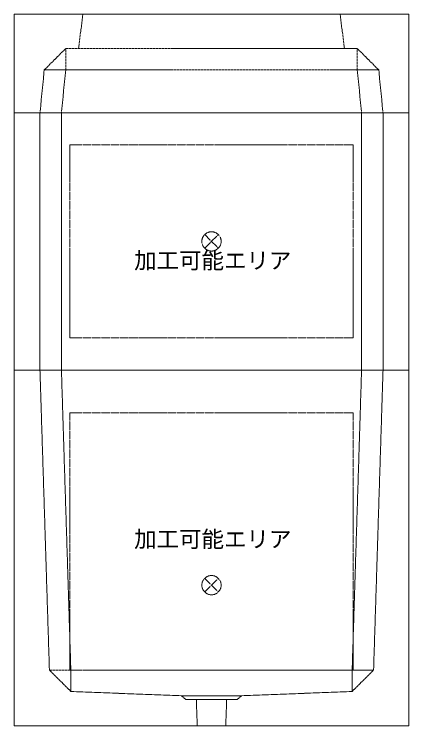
# Model space of a CAD drawing. Units: millimetres, scale not verified. Extents: x -4455 to 4455, y -3150 to 3150.
# Drawn here: x -505 to 415, y -1920 to -260 of the extents above; entities that cross this region are included whole.
import ezdxf
from ezdxf.enums import TextEntityAlignment as Align

# ---------------------------------------------------------------- set-up
doc = ezdxf.new("R2010")
doc.units = ezdxf.units.MM
doc.header["$LTSCALE"] = 20
doc.linetypes.add('LONG_DASHED1', pattern=[7, 6, -1])
doc.linetypes.add('LONG_DOUBLE_CHAIN', pattern=[21.8, 18, -1, 0.6, -0.6, 0.6, -1])
doc.layers.add('0-8_D-STR', color=7, linetype='LONG_DASHED1', lineweight=9)
doc.layers.add('0-A_D-STR-STR5', color=1, linetype='LONG_DOUBLE_CHAIN', lineweight=9)
doc.styles.add('ＭＳ ゴシック', font='')
doc.styles.get('ＭＳ ゴシック').set_extended_font_data('MS Gothic')

# ---------------------------------------------------------------- blocks, each defined once
blk = doc.blocks.new('A$C2C6B650F')
at = {"layer": '0-8_D-STR', "linetype": 'Continuous'}
for p, q in [((-9200, 0), (-9200, 4600)), ((-9200, 4600), (9200, 4600)), ((9200, 4600), (9200, 0)), ((-9200, 0), (9200, 0))]:
    blk.add_line(p, q, dxfattribs=at)
at = {"layer": '0-8_D-STR'}
for p, q in [((-6000, 4600), (-6200, 3000)), ((6000, 4600), (6200, 3000)), ((-7800, 2000), (-6800, 3000)), ((-6800, 3000), (6800, 3000)), ((-6800, 2000), (-6800, 3000)), ((7800, 2000), (6800, 3000)), ((6800, 2000), (6800, 3000)), ((-7800, 2000), (-8000, 0)), ((-7800, 2000), (7800, 2000)), ((-6800, 2000), (-7000, 0)), ((6800, 2000), (7000, 0)), ((7800, 2000), (8000, 0))]:
    blk.add_line(p, q, dxfattribs=at)
blk = doc.blocks.new('A$C415910BA')
at = {"layer": '0-8_D-STR', "linetype": 'Continuous'}
for p, q in [((-9200, -12000), (-9200, 0)), ((9200, -12000), (-9200, -12000))]:
    blk.add_line(p, q, dxfattribs=at)
at = {"layer": '0-8_D-STR'}
for p, q in [((-8000, 0), (-8000, -12000)), ((-7000, 0), (-7000, -12000)), ((7000, 0), (7000, -12000)), ((8000, 0), (8000, -12000))]:
    blk.add_line(p, q, dxfattribs=at)
at = {"layer": '0-8_D-STR', "linetype": 'Continuous'}
blk.add_lwpolyline([(9200, -12000), (9200, 0), (-9200, 0)], dxfattribs=at)
at = {"layer": '0-A_D-STR-STR5'}
for p, q in [((6600, -1500), (-6600, -1500)), ((-6600, -1500), (-6600, -10500)), ((6600, -1500), (6600, -10500)), ((6600, -10500), (-6600, -10500))]:
    blk.add_line(p, q, dxfattribs=at)
blk = doc.blocks.new('A$C1C640AAB')
at = {"layer": '0-A_D-STR-STR5'}
for p, q in [((-318.2, -318.2), (318.2, 318.2)), ((-318.2, 318.2), (318.2, -318.2))]:
    blk.add_line(p, q, dxfattribs=at)
blk.add_circle((0, 0), 450, dxfattribs=at)
blk = doc.blocks.new('A$C275b1acf')
at = {"layer": '0-8_D-STR'}
blk.add_blockref('A$C415910BA', (0, 0), dxfattribs=at)
at = {"layer": '0-A_D-STR-STR5'}
blk.add_blockref('A$C1C640AAB', (0, -6000), dxfattribs=at)
blk = doc.blocks.new('A$C23094946')
at = {"layer": '0-8_D-STR', "linetype": 'Continuous'}
for p, q in [((-9200, 0), (9200, 0)), ((-9200, -16600), (-9200, 0)), ((9200, -16600), (9200, 0)), ((-9200, -16600), (9200, -16600))]:
    blk.add_line(p, q, dxfattribs=at)
at = {"layer": '0-8_D-STR'}
for p, q in [((-8000, 0), (-7560, -14000)), ((-7000, 0), (-6560, -14000)), ((7000, 0), (6560, -14000)), ((8000, 0), (7560, -14000)), ((-6560, -15000), (-7560, -14000)), ((-7560, -14000), (7560, -14000)), ((-6560, -15000), (-6560, -14000)), ((6560, -15000), (7560, -14000)), ((6560, -15000), (6560, -14000)), ((-6560, -15000), (-1400, -15200)), ((-1200, -15380), (-1400, -15200)), ((1400, -15200), (-1400, -15200)), ((1200, -15380), (1400, -15200)), ((6560, -15000), (1400, -15200)), ((1200, -15380), (-1200, -15380)), ((-666, -16600), (-705, -15380)), ((666, -16600), (705, -15380))]:
    blk.add_line(p, q, dxfattribs=at)
at = {"layer": '0-A_D-STR-STR5'}
for p, q in [((6600, -2000), (6600, -14000)), ((6600, -2000), (6600, -14000)), ((6600, -14000), (-6600, -14000))]:
    blk.add_line(p, q, dxfattribs=at)
blk.add_lwpolyline([(6600, -2000), (-6600, -2000), (-6600, -14000)], dxfattribs=at)
blk.add_lwpolyline([(6600, -2000), (-6600, -2000), (-6600, -14000)], dxfattribs=at)
blk = doc.blocks.new('A$C30064087')
at = {"layer": '0-8_D-STR'}
blk.add_blockref('A$C23094946', (0, 0), dxfattribs=at)
at = {"layer": '0-A_D-STR-STR5'}
blk.add_blockref('A$C1C640AAB', (0, -10040), dxfattribs=at)

msp = doc.modelspace()

# ---------------------------------------------------------------- block references
at = {"layer": '0-8_D-STR', "xscale": 0.05, "yscale": 0.05}
for name, p in [('A$C2C6B650F', (-45, -490)), ('A$C275b1acf', (-45, -490)), ('A$C30064087', (-45, -1090))]:
    msp.add_blockref(name, p, dxfattribs=at)

# ---------------------------------------------------------------- texts
at = {"layer": '0-A_D-STR-STR5', "style": 'ＭＳ ゴシック'}
for p in [(-225.48, -865.25), (-225.48, -1515.25)]:
    msp.add_text('加工可能エリア', height=38.42, dxfattribs=at).set_placement(p, align=Align.BOTTOM_LEFT)

doc.saveas('drawing.dxf')
